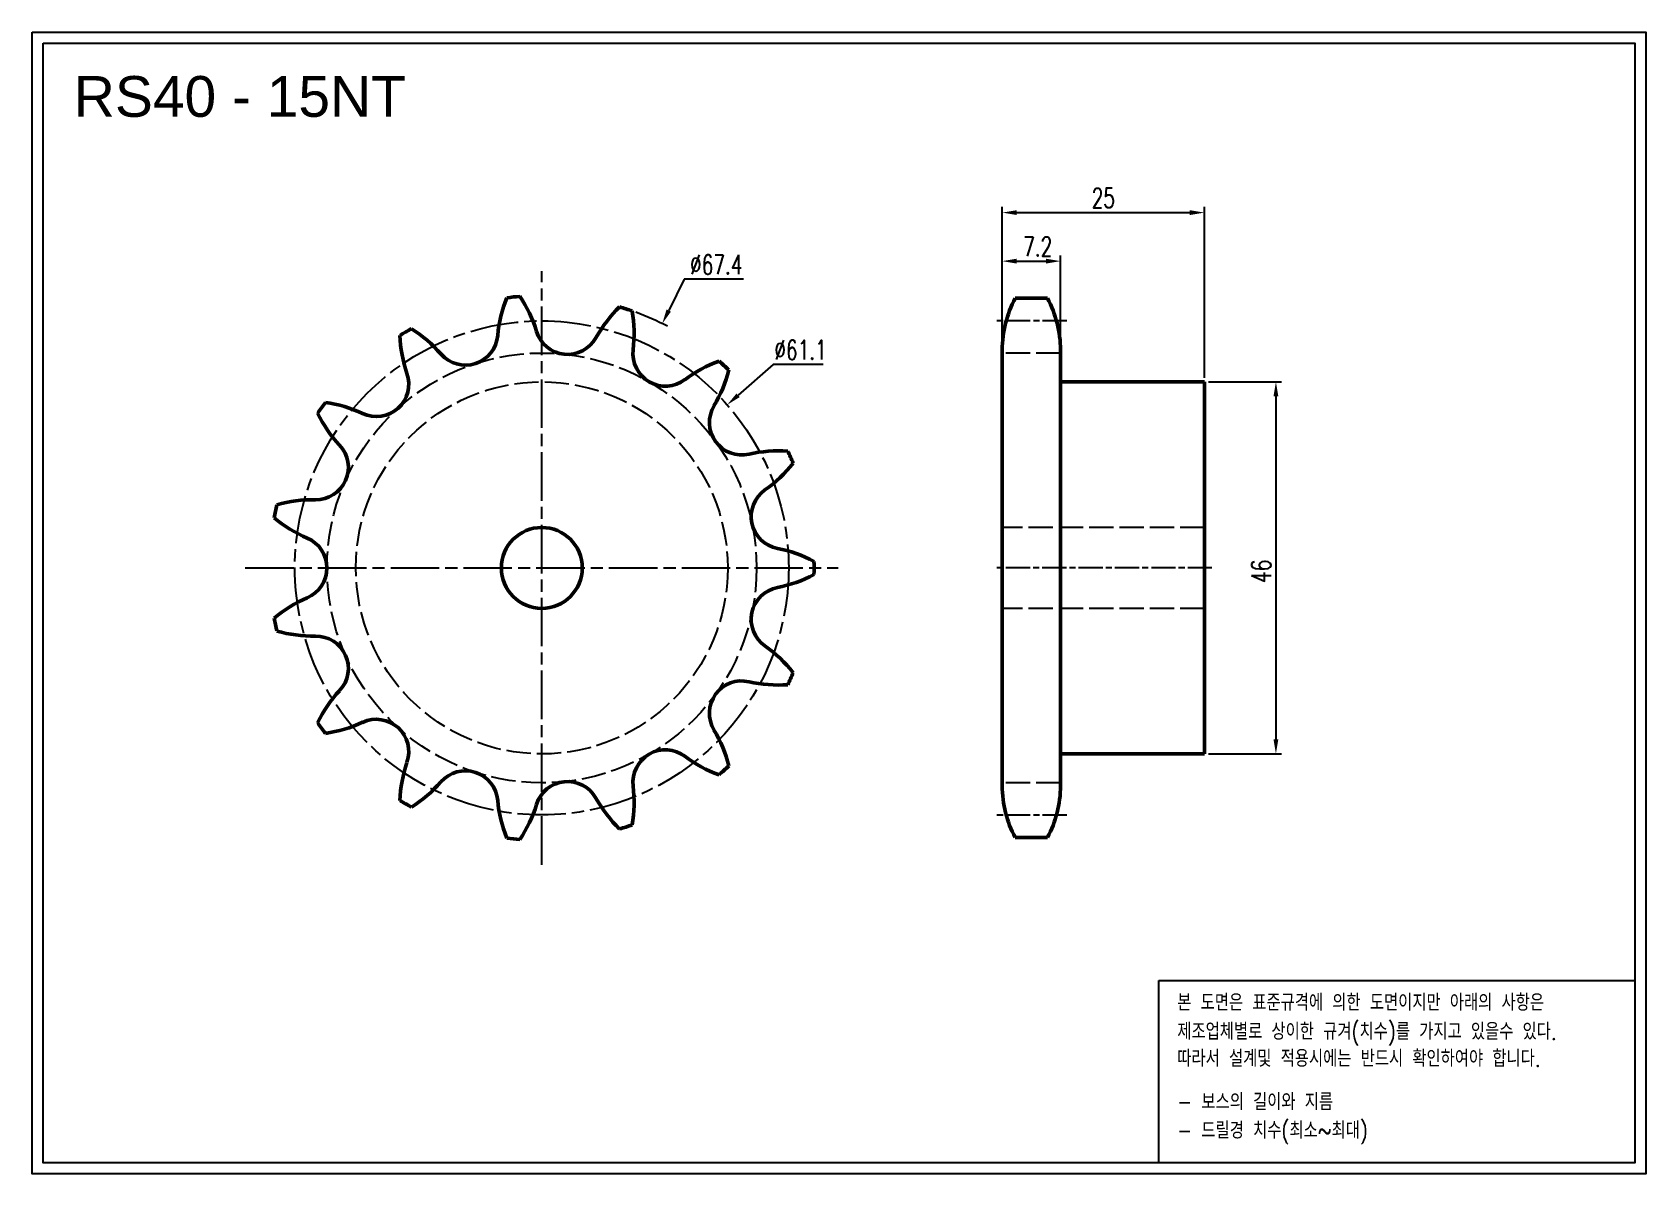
# Model space of a CAD drawing. Header units: millimetres. Extents: x -21061 to -20862, y 1089 to 1230.
import ezdxf

# ---------------------------------------------------------------- set-up
doc = ezdxf.new("R2010")
doc.units = ezdxf.units.MM
for name, pattern in [('AM_ISO02W050', [7.5, 6, -1.5]), ('AM_ISO02W050x2', [3.75, 3, -0.75]), ('AM_ISO08W050', [18, 12, -1.5, 3, -1.5]), ('AM_ISO08W050x2', [9, 6, -0.75, 1.5, -0.75])]:
    doc.linetypes.add(name, pattern=pattern)
for name, color, linetype, lineweight in [('AM_0N', 7, 'Continuous', 50), ('AM_3N', 6, 'AM_ISO02W050', 25), ('AM_7', 4, 'AM_ISO08W050', 25), ('AM_7N', 4, 'AM_ISO08W050', 25)]:
    doc.layers.add(name, color=color, linetype=linetype, lineweight=lineweight)
doc.layers.add('S-DIM', color=7, linetype='Continuous')
doc.styles.add('HAN', font='ROMANS.shx', dxfattribs={"width": 0.7, "bigfont": 'whgtxt.shx'})
doc.styles.add('HSG', font='SIMPLEX.shx', dxfattribs={"width": 0.7, "bigfont": 'HSG.shx'})
doc.styles.get("Standard").update_dxf_attribs({"font": 'arial.ttf'})
doc.dimstyles.new('APP3', dxfattribs={"dimtxt": 2.4, "dimasz": 1.8, "dimexe": 0.7, "dimexo": 0.5, "dimgap": 0.6, "dimtad": 1, "dimtoh": 1, "dimdec": 1, "dimrnd": 0.01, "dimzin": 9, "dimdsep": 46, "dimtxsty": 'HSG', "dimcen": 0, "dimclrd": 1, "dimclre": 1, "dimclrt": 256, "dimazin": 2, "dimtp": 1, "dimtm": 1, "dimtfac": 0.5, "dimtdec": 1, "dimtofl": 0, "dimtmove": 0, "dimatfit": 3, "dimfxl": 0, "dimtvp": 1, "dimtolj": 2, "dimlwd": -1, "dimlwe": -1, "dimarcsym": 0})
doc.dimstyles.new('APP3$0', dxfattribs={"dimtxt": 2.4, "dimasz": 1.8, "dimexe": 0.7, "dimexo": 0.5, "dimgap": 0.6, "dimtad": 1, "dimtoh": 1, "dimdec": 1, "dimrnd": 0.01, "dimzin": 9, "dimdsep": 46, "dimtxsty": 'HSG', "dimcen": 0, "dimclrd": 1, "dimclre": 1, "dimclrt": 256, "dimazin": 2, "dimtp": 1, "dimtm": 1, "dimtfac": 0.5, "dimtdec": 1, "dimtofl": 0, "dimtmove": 0, "dimatfit": 3, "dimfxl": 0, "dimtvp": 1, "dimtolj": 2, "dimlwd": -1, "dimlwe": -1, "dimarcsym": 0})

# ---------------------------------------------------------------- blocks, each defined once
blk = doc.blocks.new('*D1')
at = {"layer": 'Defpoints', "color": 0, "transparency": 16777216}
for p in [(-20983.3, 1194.1), (-21013.11, 1133.69)]:
    blk.add_point(p, dxfattribs=at)
at = {"layer": 'S-DIM', "color": 1, "transparency": 16777216}
for p, q in [((-20980.58, 1199.6), (-20982.5, 1195.72)), ((-20973.26, 1199.6), (-20980.58, 1199.6))]:
    blk.add_line(p, q, dxfattribs=at)
blk.add_arc((-20998.2, 1163.9), 33.68, 62.5414, 69.7671, dxfattribs=at)
blk.add_solid([(-20982.77, 1195.85), (-20982.23, 1195.58), (-20983.3, 1194.1)], dxfattribs=at)
at = {"layer": 'S-DIM', "transparency": 16777216, "insert": (-20976.62, 1201.4), "char_height": 2.4, "attachment_point": 5, "style": 'HSG'}
blk.add_mtext('\\A2;∅67.4', dxfattribs=at)
blk = doc.blocks.new('*D2')
at = {"layer": 'Defpoints', "color": 0, "transparency": 16777216}
for p in [(-20975.27, 1184.06), (-21021.14, 1143.73)]:
    blk.add_point(p, dxfattribs=at)
at = {"layer": 'S-DIM', "color": 1, "transparency": 16777216}
for p, q in [((-20969.59, 1189.05), (-20973.91, 1185.25)), ((-20963.39, 1189.05), (-20969.59, 1189.05))]:
    blk.add_line(p, q, dxfattribs=at)
blk.add_solid([(-20974.11, 1185.47), (-20973.72, 1185.02), (-20975.27, 1184.06)], dxfattribs=at)
at = {"layer": 'S-DIM', "transparency": 16777216, "insert": (-20966.19, 1190.85), "char_height": 2.4, "attachment_point": 5, "style": 'HSG'}
blk.add_mtext('\\A2;∅61.1', dxfattribs=at)
blk = doc.blocks.new('*D3')
at = {"layer": 'Defpoints', "color": 0, "transparency": 16777216}
for p in [(-20934.04, 1201.83), (-20941.24, 1191.06), (-20934.04, 1190.84)]:
    blk.add_point(p, dxfattribs=at)
at = {"layer": 'S-DIM', "color": 1, "transparency": 16777216}
for p, q in [((-20941.24, 1191.56), (-20941.24, 1202.53)), ((-20939.44, 1201.83), (-20935.84, 1201.83)), ((-20934.04, 1191.34), (-20934.04, 1202.53))]:
    blk.add_line(p, q, dxfattribs=at)
for points in [[(-20939.44, 1202.13), (-20939.44, 1201.53), (-20941.24, 1201.83)], [(-20935.84, 1202.13), (-20935.84, 1201.53), (-20934.04, 1201.83)]]:
    blk.add_solid(points, dxfattribs=at)
at = {"layer": 'S-DIM', "transparency": 16777216, "insert": (-20936.86, 1203.63), "char_height": 2.4, "attachment_point": 5, "style": 'HSG'}
blk.add_mtext('\\A2;7.2', dxfattribs=at)
blk = doc.blocks.new('*D4')
at = {"layer": 'Defpoints', "color": 0, "transparency": 16777216}
for p in [(-20916.24, 1207.83), (-20941.24, 1191.06), (-20916.24, 1186.9)]:
    blk.add_point(p, dxfattribs=at)
at = {"layer": 'S-DIM', "color": 1, "transparency": 16777216}
for p, q in [((-20941.24, 1191.56), (-20941.24, 1208.53)), ((-20939.44, 1207.83), (-20918.04, 1207.83)), ((-20916.24, 1187.4), (-20916.24, 1208.53))]:
    blk.add_line(p, q, dxfattribs=at)
for points in [[(-20939.44, 1208.13), (-20939.44, 1207.53), (-20941.24, 1207.83)], [(-20918.04, 1208.13), (-20918.04, 1207.53), (-20916.24, 1207.83)]]:
    blk.add_solid(points, dxfattribs=at)
at = {"layer": 'S-DIM', "transparency": 16777216, "insert": (-20928.74, 1209.63), "char_height": 2.4, "attachment_point": 5, "style": 'HSG'}
blk.add_mtext('\\A2;25', dxfattribs=at)
blk = doc.blocks.new('*D5')
at = {"layer": 'Defpoints', "color": 0, "transparency": 16777216}
for p in [(-20916.24, 1186.9), (-20916.24, 1140.9), (-20907.39, 1140.9)]:
    blk.add_point(p, dxfattribs=at)
at = {"layer": 'S-DIM', "color": 1, "transparency": 16777216}
for p, q in [((-20915.74, 1186.9), (-20906.69, 1186.9)), ((-20907.39, 1185.1), (-20907.39, 1142.7)), ((-20915.74, 1140.9), (-20906.69, 1140.9))]:
    blk.add_line(p, q, dxfattribs=at)
for points in [[(-20907.69, 1185.1), (-20907.09, 1185.1), (-20907.39, 1186.9)], [(-20907.69, 1142.7), (-20907.09, 1142.7), (-20907.39, 1140.9)]]:
    blk.add_solid(points, dxfattribs=at)
at = {"layer": 'S-DIM', "transparency": 16777216, "insert": (-20909.19, 1163.48), "char_height": 2.4, "attachment_point": 5, "rotation": 90, "style": 'HSG'}
blk.add_mtext('\\A2;46', dxfattribs=at)

msp = doc.modelspace()

# ---------------------------------------------------------------- linework, layer by layer
for points in [[(-21061.23, 1230.12), (-20861.64, 1230.12), (-20861.64, 1089), (-21061.23, 1089)], [(-21059.88, 1228.78), (-20862.99, 1228.78), (-20862.99, 1090.35), (-21059.88, 1090.35)]]:
    msp.add_lwpolyline(points, close=True)
at = {"color": 6}
msp.add_lwpolyline([(-20921.87, 1112.9), (-20862.99, 1112.9), (-20862.99, 1090.35), (-20921.87, 1090.35)], close=True, dxfattribs=at)
at = {"layer": 'AM_0N'}
for p, q in [((-20939.63, 1197.24), (-20935.65, 1197.24)), ((-20941.24, 1190.84), (-20941.24, 1136.95)), ((-20934.04, 1190.84), (-20934.04, 1136.95)), ((-20934.04, 1186.9), (-20916.24, 1186.9)), ((-20916.24, 1186.9), (-20916.24, 1140.9)), ((-20934.04, 1140.9), (-20916.24, 1140.9)), ((-20939.63, 1130.55), (-20935.65, 1130.55))]:
    msp.add_line(p, q, dxfattribs=at)
msp.add_circle((-20998.2, 1163.9), 5, dxfattribs=at)
for centre, radius, start, end in [((-20987.5, 1191.22), 16.22, 157.9679, 175), ((-20998.2, 1163.9), 33.68, 94.6176, 97.3824), ((-21014.36, 1188.4), 16.22, 17, 34.0321), ((-20977.31, 1184.5), 16.22, 133.9679, 151), ((-20998.2, 1163.9), 33.68, 70.6176, 73.3824), ((-21003, 1192.85), 16.22, 353, 10.0321), ((-20927.74, 1190.84), 13.5, 151.7009, 180), ((-20947.54, 1190.84), 13.5, 0, 28.2991), ((-20998.2, 1163.9), 33.68, 118.6176, 121.3824), ((-20999.54, 1193.21), 16.22, 181.9679, 199), ((-21022.92, 1179.71), 16.22, 41, 58.0321), ((-21007.65, 1192.98), 4.01, 221, 355), ((-20995.01, 1194.31), 4.01, 197, 331), ((-20982.91, 1190.38), 4.01, 173, 307), ((-21018.67, 1186.62), 4.01, 245, 19), ((-20970.74, 1174.22), 16.22, 109.9679, 127), ((-20990.81, 1192.29), 16.22, 329, 346.0321), ((-20998.2, 1163.9), 33.68, 46.6176, 49.3824), ((-20998.2, 1163.9), 33.68, 142.6176, 145.3824), ((-21027.22, 1168.29), 16.22, 65, 82.0321), ((-20973.46, 1181.87), 4.01, 149, 283), ((-21011.35, 1190.13), 16.22, 205.9679, 223), ((-21026.14, 1176.34), 4.01, 269, 43), ((-20968.91, 1162.16), 16.22, 85.9679, 103), ((-20998.2, 1163.9), 33.68, 22.6176, 25.3824), ((-20979.9, 1186.83), 16.22, 305, 322.0321), ((-20998.2, 1163.9), 33.68, 166.6176, 169.3824), ((-21026.5, 1156.11), 16.22, 89, 106.0321), ((-20968.29, 1170.25), 4.01, 125, 259), ((-21020.88, 1182.52), 16.22, 229.9679, 247), ((-21028.79, 1163.9), 4.01, 293, 67), ((-20972.15, 1150.39), 16.22, 61.9679, 79), ((-20998.2, 1163.9), 33.68, 358.6176, 1.3824), ((-20972.15, 1177.4), 16.22, 281, 298.0321), ((-21020.88, 1145.27), 16.22, 113, 130.0321), ((-20968.29, 1157.54), 4.01, 101, 235), ((-20998.2, 1163.9), 33.68, 190.6176, 193.3824), ((-21026.5, 1171.69), 16.22, 253.9679, 271), ((-21026.14, 1151.46), 4.01, 317, 91), ((-20979.9, 1140.96), 16.22, 37.9679, 55), ((-20973.46, 1145.92), 4.01, 77, 211), ((-20968.91, 1165.64), 16.22, 257, 274.0321), ((-20998.2, 1163.9), 33.68, 334.6176, 337.3824), ((-21011.35, 1137.66), 16.22, 137, 154.0321), ((-20998.2, 1163.9), 33.68, 214.6176, 217.3824), ((-21027.22, 1159.51), 16.22, 277.9679, 295), ((-21018.67, 1141.17), 4.01, 341, 115), ((-20990.81, 1135.5), 16.22, 13.9679, 31), ((-20999.54, 1134.58), 16.22, 161, 178.0321), ((-20982.91, 1137.41), 4.01, 53, 187), ((-20970.74, 1153.57), 16.22, 233, 250.0321), ((-21007.65, 1134.81), 4.01, 5, 139), ((-20998.2, 1163.9), 33.68, 310.6176, 313.3824), ((-21022.92, 1148.09), 16.22, 301.9679, 319), ((-20995.01, 1133.48), 4.01, 29, 163), ((-21003, 1134.95), 16.22, 349.9679, 7), ((-20927.74, 1136.95), 13.5, 180, 208.2991), ((-20947.54, 1136.95), 13.5, 331.7009, 0), ((-20998.2, 1163.9), 33.68, 238.6176, 241.3824), ((-20987.5, 1136.58), 16.22, 185, 202.0321), ((-21014.36, 1139.4), 16.22, 325.9679, 343), ((-20977.31, 1143.29), 16.22, 209, 226.0321), ((-20998.2, 1163.9), 33.68, 286.6176, 289.3824), ((-20998.2, 1163.9), 33.68, 262.6176, 265.3824)]:
    msp.add_arc(centre, radius, start, end, dxfattribs=at)
at = {"layer": 'AM_3N', "linetype": 'AM_ISO02W050x2'}
for p, q in [((-20934.04, 1190.46), (-20941.24, 1190.46)), ((-20934.04, 1137.33), (-20941.24, 1137.33))]:
    msp.add_line(p, q, dxfattribs=at)
at = {"layer": 'AM_3N', "color": 2, "linetype": 'AM_ISO02W050x2'}
for p, q in [((-20916.24, 1168.9), (-20941.24, 1168.9)), ((-20916.24, 1158.9), (-20941.24, 1158.9))]:
    msp.add_line(p, q, dxfattribs=at)
at = {"layer": 'AM_3N', "linetype": 'AM_ISO02W050x2'}
msp.add_circle((-20998.2, 1163.9), 26.57, dxfattribs=at)
at = {"layer": 'AM_3N', "color": 2, "linetype": 'AM_ISO02W050x2'}
msp.add_circle((-20998.2, 1163.9), 23, dxfattribs=at)
at = {"layer": 'AM_7', "linetype": 'AM_ISO08W050x2'}
msp.add_circle((-20998.2, 1163.9), 30.54, dxfattribs=at)
at = {"layer": 'AM_7N', "linetype": 'AM_ISO08W050x2'}
for p, q in [((-20998.2, 1127.21), (-20998.2, 1200.58)), ((-21034.89, 1163.9), (-20961.52, 1163.9))]:
    msp.add_line(p, q, dxfattribs=at)
at = {"layer": 'AM_7N', "linetype": 'AM_ISO08W050x2', "ltscale": 0.5}
for p, q in [((-20933.27, 1194.44), (-20942.01, 1194.44)), ((-20915.3, 1163.9), (-20942.01, 1163.9)), ((-20933.27, 1133.35), (-20942.01, 1133.35))]:
    msp.add_line(p, q, dxfattribs=at)

# ---------------------------------------------------------------- texts
msp.add_text('RS40 - 15NT', height=5.04).set_placement((-21056.09, 1219.67))
at = {"color": 6, "style": 'HAN', "width": 0.8}
for s, p in [('본 도면은 표준규격에 의한 도면이지만 아래의 사항은', (-20919.59, 1109.14)), ('제조업체별로 상이한 규겨(치수)를 가지고 있을수 있다.', (-20919.59, 1105.56)), ('따라서 설계및 적용시에는 반드시 확인하여야 합니다.', (-20919.59, 1102.22)), ('- 보스의 길이와 지름', (-20919.59, 1096.86)), ('- 드릴경 치수(최소~최대)', (-20919.59, 1093.33))]:
    msp.add_text(s, height=2.0703, dxfattribs=at).set_placement(p)

# ---------------------------------------------------------------- dimensions: what is measured, and where the dimension line sits
at = {"layer": 'S-DIM'}
dim = msp.add_linear_dim(base=(-20916.24, 1207.83), p1=(-20941.24, 1191.06), p2=(-20916.24, 1186.9), dimstyle='APP3', dxfattribs=at)
dim.commit()
dim.dimension.update_dxf_attribs({"geometry": '*D4', "text_midpoint": (-20928.74, 1209.63)})
dim = msp.add_linear_dim(base=(-20934.04, 1201.83), p1=(-20941.24, 1191.06), p2=(-20934.04, 1190.84), dimstyle='APP3', dxfattribs=at)
dim.commit()
dim.dimension.update_dxf_attribs({"geometry": '*D3', "text_midpoint": (-20936.86, 1201.83), "dimtype": 128})
at = {"layer": 'S-DIM', "color": 3}
for p1, p2, picture, middle in [((-21013.11, 1133.69), (-20983.3, 1194.1), '*D1', (-20976.62, 1199.6)), ((-21021.14, 1143.73), (-20975.27, 1184.06), '*D2', (-20966.19, 1189.05))]:
    dim = msp.add_diameter_dim_2p(p1=p1, p2=p2, dimstyle='APP3', dxfattribs=at)
    dim.commit()
    dim.dimension.update_dxf_attribs({"geometry": picture, "text_midpoint": middle, "dimtype": 131})
at = {"layer": 'S-DIM'}
dim = msp.add_linear_dim(base=(-20907.39, 1140.9), p1=(-20916.24, 1186.9), p2=(-20916.24, 1140.9), angle=90, dimstyle='APP3$0', dxfattribs=at)
dim.commit()
dim.dimension.update_dxf_attribs({"geometry": '*D5', "text_midpoint": (-20907.39, 1163.48), "dimtype": 128})

doc.saveas('drawing.dxf')
